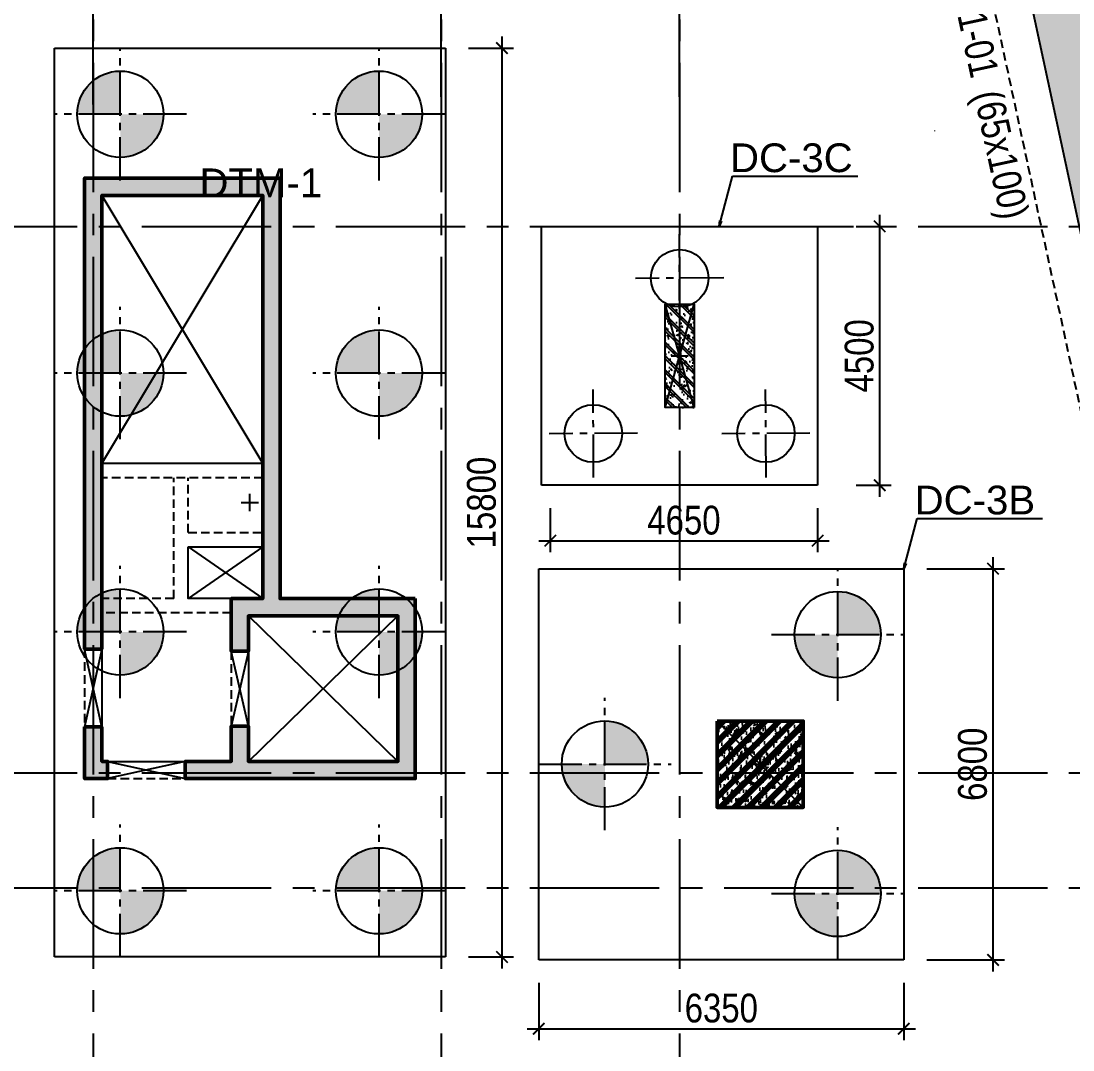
# Model space of a CAD drawing. Header units: millimetres. Extents: x -1534340 to 1713810, y -1348191 to 1114081.
# Drawn here: x 761926 to 780223, y -330143 to -312256 of the extents above; entities that cross this region are included whole.
import ezdxf
from ezdxf.enums import TextEntityAlignment as Align
from ezdxf.xclip import XClip

# ---------------------------------------------------------------- set-up
doc = ezdxf.new("R2010")
doc.units = ezdxf.units.MM
doc.header["$LTSCALE"] = 100
doc.header["$XCLIPFRAME"] = 0
doc.header["$PDMODE"] = 32
doc.header["$PDSIZE"] = 2.5
for name, pattern in [('CENTER2', [1.125, 0.75, -0.125, 0.125, -0.125]), ('DASHED', [4.5, 3, -1.5]), ('HIDDEN', [0.375, 0.25, -0.125])]:
    doc.linetypes.add(name, pattern=pattern)
for name, color, linetype in [('ccu11-Khuat', 9, 'DASHED'), ('ccu11-Manh', 8, 'Continuous'), ('ccu11-Thay', 7, 'Continuous'), ('ccu12-Hatch', 250, 'Continuous'), ('ccu12-Manh', 8, 'Continuous'), ('ccu12-Pile', 4, 'Continuous'), ('ccu12-Text', 31, 'Continuous'), ('ccu12-Truc', 13, 'CENTER2'), ('KC2-DIM', 251, 'Continuous'), ('KCS_BORDER', 255, 'Continuous'), ('KCS_CENTER_POINT', 7, 'Continuous'), ('KCS_PILE', 8, 'HIDDEN'), ('KT-Dim', 8, 'Continuous'), ('KT-Hatch', 251, 'Continuous'), ('Xref_ST_MBDV Cot vach 30.7.2022$0$Xref_ST_MBDV Cot vach 30.7.2022|Xref_ST_MBDV Cot vach 30.7.2022|Xref_ST_MBDV Cot vach 30.7.2022|Xref_ST_MBDV Cot vach 30.7.2022|A-CORE-OTLN', 2, 'Continuous'), ('Xref_ST_MBDV Cot vach 30.7.2022$0$Xref_ST_MBDV Cot vach 30.7.2022|Xref_ST_MBDV Cot vach 30.7.2022|Xref_ST_MBDV Cot vach 30.7.2022|Xref_ST_MBDV Cot vach 30.7.2022|A-WALL-PATT', 251, 'Continuous'), ('Xref_ST_MBDV Cot vach 30.7.2022|Xref_ST_MBDV Cot vach 30.7.2022|Xref_ST_MBDV Cot vach 30.7.2022|Xref_ST_MBDV Cot vach 30.7.2022|KC-Betong', 6, 'Continuous')]:
    doc.layers.add(name, color=color, linetype=linetype)
doc.layers.add('ccu12-Tencaukien', color=9, linetype='Continuous', lineweight=15)
doc.layers.add('KT-Net cot vach', color=6, linetype='Continuous', lineweight=50)
doc.styles.add('Arial', font='arial.ttf', dxfattribs={"width": 0.7})
doc.styles.add('Arial Narrow', font='ARIALN.TTF')
doc.dimstyles.new('ccu11-100x2', dxfattribs={"dimscale": 100, "dimtxt": 2.5, "dimasz": 1, "dimexe": 1, "dimexo": 2, "dimgap": 1, "dimtad": 1, "dimdec": 0, "dimlfac": 0.5, "dimrnd": 5, "dimdsep": 46, "dimtxsty": 'Arial', "dimblk": 'ARCHTICK', "dimcen": -1, "dimdle": 1, "dimclrd": 256, "dimclre": 256, "dimclrt": 31, "dimadec": 0, "dimazin": 2, "dimtfac": 0.1, "dimtdec": 0, "dimtmove": 0, "dimatfit": 1, "dimldrblk": 'ARCHTICK', "dimfxl": 1, "dimtvp": 0.8333333333333334, "dimtolj": 1, "dimtzin": 12, "dimarcsym": 0})
doc.dimstyles.new('ccu12-200', dxfattribs={"dimscale": 200, "dimtxt": 2.5, "dimasz": 1, "dimexe": 1, "dimexo": 2, "dimgap": 1, "dimtad": 1, "dimdec": 0, "dimrnd": 5, "dimdsep": 46, "dimtxsty": 'Arial Narrow', "dimblk": 'ARCHTICK', "dimcen": -1, "dimdle": 1, "dimclrd": 256, "dimclre": 256, "dimclrt": 3, "dimadec": 0, "dimazin": 2, "dimtfac": 0.1, "dimtdec": 0, "dimtmove": 0, "dimatfit": 1, "dimldrblk": 'ARCHTICK', "dimfxl": 1, "dimtvp": 0.8333333333333334, "dimtolj": 1, "dimtzin": 12, "dimarcsym": 0})
doc.dimstyles.new('CCU_1-300', dxfattribs={"dimscale": 200, "dimtxt": 2.5, "dimasz": 1, "dimexe": 1, "dimexo": 2, "dimgap": 0.5, "dimtad": 1, "dimdec": 0, "dimrnd": 5, "dimdsep": 46, "dimtxsty": 'Arial Narrow', "dimblk": 'ARCHTICK', "dimcen": -1, "dimdle": 1, "dimclrd": 256, "dimclre": 256, "dimclrt": 3, "dimadec": 0, "dimazin": 2, "dimtfac": 0.1, "dimtdec": 0, "dimtix": 1, "dimtmove": 2, "dimatfit": 1, "dimfxl": 1, "dimtvp": 0.8333333333333334, "dimtolj": 1, "dimtzin": 12, "dimarcsym": 0})

# ---------------------------------------------------------------- blocks, each defined once
blk = doc.blocks.new('Xref_ST_MBDV Cot vach 30.7.2022$0$Tuong Vay01-flat-1')
at = {"layer": 'Xref_ST_MBDV Cot vach 30.7.2022$0$Xref_ST_MBDV Cot vach 30.7.2022|Xref_ST_MBDV Cot vach 30.7.2022|Xref_ST_MBDV Cot vach 30.7.2022|Xref_ST_MBDV Cot vach 30.7.2022|A-WALL-PATT'}
h = blk.add_hatch(dxfattribs=at)
h.set_pattern_fill('ACET-2D-VATLIEU04', color=256, scale=50, pattern_type=2)
h.set_pattern_definition([(49.99999999999999, (-11139561.83942936, -1407213.44759845), (-225.902473859489, 189.5546824974008), [37.49999998626113, -412.4999998488724]), (355, (-11139561.83942936, -1407213.44759845), (32.12721218541265, 367.2157156157773), [29.99999999490911, -329.9999999440002]), (100.4514, (-11139531.95358936, -1407216.06226845), (-341.2315265778452, -62.9441868767608), [31.87009499667636, -350.57105596344]), (46.18420000000001, (-11139561.83942936, -1407113.44759845), (-319.1804974675179, 306.2520974436775), [56.24999996954708, -618.749999665018]), (96.6356, (-11139517.37105686, -1407120.34425195), (-516.9959221575409, -60.14402179722674), [47.80514400473094, -525.8565000520404]), (351.1842, (-11139561.83942936, -1407113.44759845), (84.74077420309186, 546.3954293043353), [45.00000000792112, -495.0000000871323]), (21, (-11139511.83942936, -1407138.44759845), (-105.6808218676597, 275.3079533968121), [37.49999999934682, -412.499999992815]), (326.0000000000001, (-11139511.83942936, -1407138.44759845), (206.1288045682013, 305.5985201385338), [30.00000001746614, -330.0000001921275]), (71.4514, (-11139486.96831286, -1407155.22340145), (-328.9637652803212, 110.3801005582791), [31.87009499870726, -350.5710559857798]), (37.50000000000001, (-11139561.83942936, -1407213.44759845), (-78.13452938385308, 101.8269011885859), [0, -325.9999998517854, 0, -334.9999998476936, 0, -331.2499998493985]), (7.499999999999999, (-11139561.83942936, -1407213.44759845), (-23.27934638224542, 176.8241910238285), [0, -191.0000000278261, 0, -318.5000000464012, 0, -126.2500000183929]), (327.5, (-11139673.33942936, -1407213.44759845), (71.94441751949489, 112.9301145330537), [0, -125.0000000614986, 0, -390.0000001918756, 0, -517.5000002546042]), (317.5, (-11139723.33942936, -1407213.44759845), (158.0205495897681, 172.4491691102739), [0, -162.4999999478019, 0, -258.9999999168043, 0, -367.4999998819521]), (45, (-11139561.83942936, -1407213.44759845), (-150.2601910028607, 150.2601910026278), []), (45, (-11139561.83942936, -1407152.19759845), (-150.2601910028607, 150.2601910026278), [])])
h.paths.add_polyline_path([(-82665.42454257607, -118500.0088302612), (-81837.41861176863, -121132.0343658989), (-80902.71611081436, -123728.0834242017), (-79862.87874617614, -126283.8385967175), (-78719.63840653747, -128795.0430432414), (-77474.89874527603, -131257.5152608277), (-76130.7324262727, -133667.1548922951), (-74689.37767251953, -136019.9495540815), (-73153.2345392555, -138311.981517314), (-71524.86091735773, -140539.4342316107), (-69806.96827445179, -142698.5986796832), (-68002.4171395041, -144785.8795539467), (-66114.21234000102, -146797.8012427511), (-64145.497998368, -148731.0136179249), (-62099.55229647644, -150582.2976132843), (-59979.78201714717, -152348.5705846979), (-57789.71687134914, -154026.8914431464), (-55533.00362077914, -155614.4655520306), (-53213.40000534989, -157108.6493807235), (-50834.76848621853, -158506.954906286), (-48401.06981415115, -159807.0537564463), (-45916.35643433966, -161006.7810866404), (-43384.76573854871, -162104.1391847725), (-40810.51317570359, -163097.3007977149), (-38197.88523275405, -163984.6121738681), (-35551.23229684308, -164764.5958169776), (-32874.96141154505, -165435.9529462866), (-30173.5289383363, -165997.5656592443), (-27451.44813587703, -166448.4963081502), (-24701.85157574899, -166789.3238736566), (-4396.734290909022, -168938.2567786218), (36420.01678077132, -167648.2249503911), (41836.4863632936, -160718.6374020646), (12445.38596707024, -24367.66042796941), (8472.910947457654, -9248.974452903174), (-4718.707271176856, -5521.400683149928), (-10557.45827306993, -9946.818014640827), (-34021.18647153303, -27848.24941525888), (-39776.65152562223, -32008.57135346811), (-41248.85870469548, -35293.77142358455), (-45787.31564925052, -38574.38242801698), (-49368.4870454669, -38942.00303377653), (-57644.18705056235, -44924.06981060421), (-59844.65461433306, -46601.45355761005), (-61968.93197572604, -48362.30333496258), (-64019.60134904832, -50208.3517090485), (-65993.2459566202, -52136.53199238679), (-67886.59205765836, -54143.61763671576), (-69696.47008413821, -56226.27801198442), (-71419.8706161473, -58381.05012253253), (-73053.93764149398, -60604.33085121214), (-74595.93274202198, -62892.42844269238), (-76043.29574720934, -65241.53179885377), (-77393.615911806, -67647.72832025355), (-78644.64476583898, -70107.01135663176), (-79794.29917307012, -72615.28586126259), (-80840.66479975358, -75168.37520986283), (-81781.99930225872, -77762.02815519366), (-82616.73522835784, -80391.9259061541), (-83343.48262714595, -83053.68931881292), (-83961.03136360087, -85742.88618860021), (-84468.3531336058, -88455.03863057657), (-84864.60300002433, -91185.62932156771), (-85149.1148865223, -93930.11565387133), (-85321.41487544402, -96683.60341540864), (-85381.30445068702, -99529.50948559865), (-85328.50406530127, -102200.8374458619), (-85163.21024433896, -104955.3926120612), (-84885.69993967563, -107700.5945179402), (-84496.42936686985, -110432.1923394061), (-83996.04728951491, -113145.6335586284), (-83385.3738030456, -115836.3975027683)], flags=16)
h.paths.add_polyline_path([(-83625.45879450254, -118780.6341908188), (-82785.20518665202, -121451.592054751), (-81836.67593448795, -124086.0436255364), (-80781.45706173405, -126679.6041032514), (-79621.30565389246, -129227.9548506811), (-78358.15352366865, -131726.8525110248), (-76994.10399421491, -134172.1360737709), (-75531.42839684151, -136559.7338032422), (-73972.56228888594, -138885.6700187323), (-72320.10139823705, -141146.0717144171), (-70576.79730102606, -143337.1750085717), (-68745.55283991061, -145455.3314108832), (-66829.41729043424, -147497.0138977058), (-64831.58128353581, -149458.8227850739), (-62755.37149274349, -151337.4913895966), (-60604.24509477988, -153129.8914679771), (-58381.7840128839, -154833.0384259534), (-56091.68895242736, -156444.0962880657), (-53737.77323871478, -157960.3824199464), (-51323.95646727085, -159379.3719952791), (-48854.25797718205, -160698.7021999834), (-46332.79015832208, -161916.1761666269), (-43763.75160367042, -163029.7666325136), (-41151.42011806555, -164037.6193153583), (-38500.14559506811, -164938.0560009221), (-35814.34277378954, -165729.5773374715), (-33098.48388773762, -166410.8653324069), (-30357.09121792205, -166980.7855469028), (-27594.72956264392, -167438.3889849058), (-24815.98988816142, -167782.8289991841), (-4433.735052675009, -169939.9255319908), (36919.56229590811, -168632.9359166666), (42912.68845487945, -160965.5998827359), (13418.22973546013, -24135.12373521132), (9294.838300889242, -8442.070929647249), (-4925.935208282433, -4423.687328800617), (-11162.76267831214, -9150.82235655561), (-34617.47974592447, -27045.37879939191), (-40579.63196872547, -31355.10398377781), (-42051.83914779872, -34640.30405389448), (-46155.98199344426, -37606.97231750819), (-49737.15338966064, -37974.59292326774), (-58240.31235744618, -44121.0777798905), (-60467.11885703541, -45818.53930653841), (-62622.81900685839, -47605.43596977205), (-64703.8232677374, -49478.79233927629), (-66706.66158131324, -51435.49383058609), (-68628.013630962, -53472.26783320424), (-70464.66541309468, -55585.73726807744), (-72213.55809716694, -57772.38228180911), (-73871.79587351345, -60028.54927773564), (-75436.60120790266, -62350.49395546387), (-76905.37393212318, -64734.34577669739), (-78275.66833624989, -67176.13529814105), (-79545.20269040763, -69671.7966022063), (-80711.86304414831, -72217.17406733404), (-81773.70674647763, -74808.02928769216), (-82728.96568063274, -77440.04813065287), (-83576.04920824617, -80108.84792049509), (-84313.5468179807, -82809.98473610263), (-84940.23047422245, -85538.9608107484), (-85455.05666192248, -88291.23202148662), (-85857.16812421381, -91062.21545574092), (-86145.88844638877, -93847.29761108034), (-86320.75738810934, -96641.83923533), (-86381.51240370423, -99528.87035845965), (-86327.91179009154, -102240.684236032), (-86160.19218073785, -105035.6641918905), (-85878.57688103244, -107821.473743778), (-85483.548480995, -110593.4755141111), (-84975.76463904232, -113347.0545681345), (-84356.0573821161, -116077.6233250971)])
at = {"layer": 'Xref_ST_MBDV Cot vach 30.7.2022$0$Xref_ST_MBDV Cot vach 30.7.2022|Xref_ST_MBDV Cot vach 30.7.2022|Xref_ST_MBDV Cot vach 30.7.2022|Xref_ST_MBDV Cot vach 30.7.2022|A-CORE-OTLN', "color": 6}
blk.add_lwpolyline([(-27451.44813587703, -166448.4963081502), (-24701.85157574899, -166789.3238736566), (-4396.734290909022, -168938.2567786218), (36420.01678077132, -167648.2249503911), (41836.4863632936, -160718.6374020646), (12445.38596707024, -24367.66042796941)], dxfattribs=at)
blk = doc.blocks.new('_ARCHTICK')
at = {"color": 0, "linetype": 'ByBlock', "const_width": 0.15}
blk.add_lwpolyline([(-0.5, -0.5), (0.5, 0.5)], dxfattribs=at)
blk = doc.blocks.new('*D1127')
at = {"layer": 'Defpoints', "color": 0, "transparency": 16777216}
for p in [(398999.3874795341, -68274.78057617624), (398999.3874795341, -70975.64417300106, -7.594823728268585e-05), (390299.3874795341, -71117.965626513, -7.594823728268585e-05)]:
    blk.add_point(p, dxfattribs=at)
at = {"layer": 'KT-Dim', "lineweight": -2, "transparency": 16777216}
for p, q in [((390299.3874795341, -70717.965626513), (390299.3874795341, -68074.78057617624)), ((398999.3874795341, -70575.64417300106), (398999.3874795341, -68074.78057617624)), ((390099.3874795341, -68274.78057617624), (399199.3874795341, -68274.78057617624))]:
    blk.add_line(p, q, dxfattribs=at)
at = {"layer": 'KT-Dim', "lineweight": -2, "transparency": 16777216, "xscale": 200, "yscale": 200, "zscale": 200, "rotation": 180}
blk.add_blockref('_ARCHTICK', (390299.3874795341, -68274.78057617624), dxfattribs=at)
at = {"layer": 'KT-Dim', "lineweight": -2, "transparency": 16777216, "xscale": 200, "yscale": 200, "zscale": 200}
blk.add_blockref('_ARCHTICK', (398999.3874795341, -68274.78057617624), dxfattribs=at)
at = {"layer": 'KT-Dim', "color": 3, "transparency": 16777216, "insert": (394649.3874795341, -67819.4940823154), "char_height": 500, "attachment_point": 5, "style": 'Arial Narrow'}
blk.add_mtext('\\A1;8700', dxfattribs=at)
blk = doc.blocks.new('*D1128')
at = {"layer": 'Defpoints', "color": 0, "transparency": 16777216}
for p in [(405049.3874795341, -68274.78057617624), (398999.3874795341, -70975.64417300106), (405049.3874795341, -70845.41449127195, -7.59482372827136e-05)]:
    blk.add_point(p, dxfattribs=at)
at = {"layer": 'KT-Dim', "lineweight": -2, "transparency": 16777216}
for p, q in [((398999.3874795341, -70575.64417300106), (398999.3874795341, -68074.78057617624)), ((405049.3874795341, -70445.41449127195), (405049.3874795341, -68074.78057617624)), ((398799.3874795341, -68274.78057617624), (405249.3874795341, -68274.78057617624))]:
    blk.add_line(p, q, dxfattribs=at)
at = {"layer": 'KT-Dim', "lineweight": -2, "transparency": 16777216, "xscale": 200, "yscale": 200, "zscale": 200, "rotation": 180}
blk.add_blockref('_ARCHTICK', (398999.3874795341, -68274.78057617624), dxfattribs=at)
at = {"layer": 'KT-Dim', "lineweight": -2, "transparency": 16777216, "xscale": 200, "yscale": 200, "zscale": 200}
blk.add_blockref('_ARCHTICK', (405049.3874795341, -68274.78057617624), dxfattribs=at)
at = {"layer": 'KT-Dim', "color": 3, "transparency": 16777216, "insert": (402024.3874795341, -67819.4940823154), "char_height": 500, "attachment_point": 5, "style": 'Arial Narrow'}
blk.add_mtext('\\A1;6050', dxfattribs=at)
blk = doc.blocks.new('*D1129')
at = {"layer": 'Defpoints', "color": 0, "transparency": 16777216}
for p in [(409199.3874795341, -68274.78057617624), (409199.3874795341, -70726.58228353027), (405049.3874795341, -70845.41449127195, -7.59482372827136e-05)]:
    blk.add_point(p, dxfattribs=at)
at = {"layer": 'KT-Dim', "lineweight": -2, "transparency": 16777216}
for p, q in [((405049.3874795341, -70445.41449127195), (405049.3874795341, -68074.78057617624)), ((409199.3874795341, -70326.58228353027), (409199.3874795341, -68074.78057617624)), ((404849.3874795341, -68274.78057617624), (409399.3874795341, -68274.78057617624))]:
    blk.add_line(p, q, dxfattribs=at)
at = {"layer": 'KT-Dim', "lineweight": -2, "transparency": 16777216, "xscale": 200, "yscale": 200, "zscale": 200, "rotation": 180}
blk.add_blockref('_ARCHTICK', (405049.3874795341, -68274.78057617624), dxfattribs=at)
at = {"layer": 'KT-Dim', "lineweight": -2, "transparency": 16777216, "xscale": 200, "yscale": 200, "zscale": 200}
blk.add_blockref('_ARCHTICK', (409199.3874795341, -68274.78057617624), dxfattribs=at)
at = {"layer": 'KT-Dim', "color": 3, "transparency": 16777216, "insert": (407124.3874795341, -67819.4940823154), "char_height": 500, "attachment_point": 5, "style": 'Arial Narrow'}
blk.add_mtext('\\A1;4150', dxfattribs=at)
blk = doc.blocks.new('*D1130')
at = {"layer": 'Defpoints', "color": 0, "transparency": 16777216}
for p in [(409199.3874795341, -66674.78057617624), (381599.3874795341, -70845.41449127195), (409199.3874795341, -70845.41449127195)]:
    blk.add_point(p, dxfattribs=at)
at = {"layer": 'KT-Dim', "lineweight": -2, "transparency": 16777216}
for p, q in [((381599.3874795341, -70445.41449127195), (381599.3874795341, -66474.78057617624)), ((409199.3874795341, -70445.41449127195), (409199.3874795341, -66474.78057617624)), ((381399.3874795341, -66674.78057617624), (409399.3874795341, -66674.78057617624))]:
    blk.add_line(p, q, dxfattribs=at)
at = {"layer": 'KT-Dim', "lineweight": -2, "transparency": 16777216, "xscale": 200, "yscale": 200, "zscale": 200, "rotation": 180}
blk.add_blockref('_ARCHTICK', (381599.3874795341, -66674.78057617624), dxfattribs=at)
at = {"layer": 'KT-Dim', "lineweight": -2, "transparency": 16777216, "xscale": 200, "yscale": 200, "zscale": 200}
blk.add_blockref('_ARCHTICK', (409199.3874795341, -66674.78057617624), dxfattribs=at)
at = {"layer": 'KT-Dim', "color": 3, "transparency": 16777216, "insert": (395399.3874795341, -66219.4940823154), "char_height": 500, "attachment_point": 5, "style": 'Arial Narrow'}
blk.add_mtext('\\A1;27600', dxfattribs=at)
blk = doc.blocks.new('LOI-B2-T1-PN')
at = {"layer": 'KT-Hatch'}
h = blk.add_hatch(dxfattribs=at)
h.set_pattern_fill('BTCT', color=256, scale=40)
h.set_pattern_definition([(49.99999999999999, (106559.8543703831, -42147.03074568097), (286.9040730403014, -25.10085399303804), [30, -330]), (355, (106559.8543703831, -42147.03074568097), (-55.50053344520001, 300.8768534800047), [24, -264]), (100.4514, (106583.7630423834, -42149.12248168094), (231.4037526856086, 275.7758168243814), [25.496076, -280.4568448]), (46.18420000000001, (106559.8543703831, -42067.03074568097), (426.8964194502578, -66.20760573160723), [45, -495]), (96.6356, (106595.4290683833, -42072.54806848097), (373.8650822194813, 389.6471483601767), [38.2441152, -420.6852]), (351.1842, (106559.8543703831, -42067.03074568097), (373.8647780534509, 389.6474403701299), [36, -396]), (21, (106599.8543703831, -42087.03074568097), (238.7628208473847, -161.0475562661355), [30, -330]), (326.0000000000001, (106599.8543703831, -42087.03074568097), (97.32613276863269, 290.0600180187412), [24, -264]), (71.4514, (106619.7512635831, -42100.45138808095), (336.089051432596, 129.012198683981), [25.496076, -280.4568448]), (37.50000000000001, (106559.8543703831, -42147.03074568097), (4.863942126916267, 133.1575415325246), [0, -260.8, 0, -268, 0, -265]), (7.499999999999999, (106559.8543703831, -42147.03074568097), (105.2278149768594, 157.7646847529441), [0, -152.8, 0, -254.8, 0, -101]), (327.5, (106470.6543703834, -42147.03074568097), (213.5289744689636, -9.021948693751902), [0, -100, 0, -312, 0, -414]), (317.5, (106430.6543703834, -42147.03074568097), (233.2744677369545, 40.04199293292709), [0, -130, 0, -207.2, 0, -294]), (45, (106559.8543703831, -42147.03074568097), (-106.0660171779821, 106.0660171779821), []), (45, (106630.5650483831, -42147.03074568097), (-106.0660171779821, 106.0660171779821), [])])
h.paths.add_polyline_path([(89886.80448012566, -22426.61616878753), (90186.80448012613, -22426.61616878753), (90186.80448012613, -14536.62490315287), (92986.80448012613, -14536.62490315293), (92986.80448012566, -21546.61616641021), (92436.80448012566, -21546.61616641015), (92436.80448012566, -22461.61616641015), (92736.80448012566, -22461.61616641021), (92736.80448012566, -21846.61616641021), (95336.80448012566, -21846.61616641027), (95336.80448012566, -24376.61616641027), (92736.80448012566, -24376.61616641021), (92736.80448012566, -23761.61616641021), (92436.80448012566, -23761.61616641015), (92436.80448012566, -24376.61616641015), (91636.80448012566, -24376.61616641015), (91636.80448012566, -24676.61616641015), (95636.80448012566, -24676.61616641027), (95636.80448012566, -21546.61616641027), (93286.80448012566, -21546.61616641021), (93286.79678538674, -14236.62396789709), (89886.79678538674, -14236.62396789697)])
h.paths.add_polyline_path([(90186.80448012613, -23776.61616878753), (89886.80448012566, -23776.61616878753), (89886.80448012566, -24676.61616641015), (90286.80448012566, -24676.61616641015), (90286.80448012566, -24376.61616641015), (90186.80448012613, -24376.61616641015)], flags=17)
at = {"ltscale": 0.5}
blk.add_lwpolyline([(92986.80448006513, -19196.61616878817), (90186.80448012613, -19196.61726697005)], dxfattribs=at)
blk.add_lwpolyline([(91686.80448009097, -20646.61616878747), (92986.80447665695, -20646.61616878747), (92986.80447665695, -21546.61616641015), (91686.80448009097, -21546.61616641015)], close=True, dxfattribs=at)
at = {"layer": 'ccu11-Khuat', "ltscale": 0.5}
for points in [[(92986.8045781171, -19446.61616878817), (90186.8045781781, -19446.61726696999)], [(91436.80448009097, -21546.61626683944), (91436.80365645466, -19446.61677671061)], [(91686.80402905215, -20396.61616878747), (91686.80365645466, -19446.61667865864)], [(91686.80448009097, -20396.61616878747), (92986.80448009097, -20396.61616878747)], [(91436.80448009097, -21546.61616878747), (90186.80448009074, -21546.61616878747)], [(92436.80448009097, -21796.61616878747), (90186.80448009074, -21796.61616878747)]]:
    blk.add_lwpolyline(points, dxfattribs=at)
at = {"layer": 'ccu11-Khuat', "color": 6, "ltscale": 0.5}
for points in [[(89886.8044801266, -22426.61616878741), (89886.8044801266, -23776.6161687873)], [(92436.80448012613, -22461.61616641015), (92436.80448012613, -23761.61616641231)], [(90286.80448012613, -24676.61616641015), (91636.80448012566, -24676.61616641015)]]:
    blk.add_lwpolyline(points, dxfattribs=at)
at = {"layer": 'ccu11-Thay', "color": 6, "ltscale": 0.5}
for points in [[(90186.8044801266, -22426.61616878753), (90186.8044801266, -23776.6161687873)], [(92736.80448012613, -22461.61616641021), (92736.80448012613, -23761.61616641231)], [(90286.80448012613, -24376.61616641015), (91636.80448012566, -24376.61616641015)]]:
    blk.add_lwpolyline(points, dxfattribs=at)
at = {"layer": 'ccu12-Manh', "ltscale": 0.5}
for p, q in [((91686.80412710411, -20646.61616878747), (92986.80447665695, -21546.61616641021)), ((92986.80447665695, -20646.61616878747), (91686.80448009097, -21546.61616878747))]:
    blk.add_line(p, q, dxfattribs=at)
for points in [[(90186.80448012613, -19196.61616878817), (92986.80809450103, -14536.62490315293)], [(90186.80809450103, -14536.62490315287), (92986.80448012613, -19196.61616878817)], [(92736.80448012566, -21846.61616641021), (95336.80448012566, -24376.61616641027)], [(92736.80448012566, -24376.61616641021), (95336.80448012566, -21846.61616641027)]]:
    blk.add_lwpolyline(points, dxfattribs=at)
at = {"layer": 'KC2-DIM', "ltscale": 0.5}
for points in [[(91686.80448009097, -21546.61616878747), (91686.80412710411, -20646.61616878747)], [(91686.80448009097, -20646.61616878747), (92986.80448009097, -20646.61616878747)], [(90186.8044801266, -22426.61616878753), (89886.8044801266, -23776.6161687873)], [(90186.8044801266, -23776.6161687873), (89886.8044801266, -22426.61616878741)], [(92736.80448012613, -22461.61616641021), (92436.80448012613, -23761.61616641231)], [(92736.80448012613, -23761.61616641231), (92436.80448012613, -22461.61616641015)], [(90286.80448012613, -24376.61616641015), (91636.80448012566, -24676.61616641015)], [(91636.80448012566, -24376.61616641015), (90286.80448012613, -24676.61616641015)]]:
    blk.add_lwpolyline(points, dxfattribs=at)
at = {"layer": 'KT-Net cot vach'}
for p, q in [((90186.80448012613, -22426.61616878753), (89886.80448012566, -22426.61616878753)), ((90186.80448012613, -23776.61616878753), (89886.80448012566, -23776.61616878753)), ((92436.80448012566, -23761.61616641015), (92436.80448012566, -24376.61616641015)), ((92736.80448012566, -23761.61616641254), (92436.8044801252, -23761.61616641254)), ((92736.80448012566, -23761.61616641021), (92736.80448012566, -24376.61616641021)), ((91636.80448012566, -24376.61616641015), (92436.80448012566, -24376.61616641015)), ((91636.80448012566, -24676.61616641015), (95636.80448012566, -24676.61616641027))]:
    blk.add_line(p, q, dxfattribs=at)
for points in [[(89886.80448012566, -22426.61616878753), (89886.80809450126, -14236.62490315281), (93286.80809450126, -14236.62490315293), (93286.80448012566, -21546.61616641021), (95636.80448012566, -21546.61616641027)], [(95636.80448012566, -21546.61616641027), (95636.80448012566, -24676.61616641027), (91636.80448012566, -24676.61616641015), (91636.80448012566, -24376.61616641015), (92436.80448012566, -24376.61616641015), (92436.80448012566, -23761.61616641015), (92736.80448012566, -23761.61616641021), (92736.80448012566, -24376.61616641021), (95336.80448012566, -24376.61616641027), (95336.80448012566, -21846.61616641027), (92736.80448012566, -21846.61616641021), (92736.80448012566, -22461.61616641021), (92436.80448012566, -22461.61616641015), (92436.80448012566, -21546.61616641015), (92986.80448012566, -21546.61616641021), (92986.80809450126, -14536.62490315293), (90186.80809450126, -14536.62490315287), (90186.80448012613, -22426.61616878753)], [(90186.80448012613, -23776.61616878753), (90186.80448012613, -24376.61616641015), (90286.80448012566, -24376.61616641015), (90286.80448012566, -24676.61616641015), (89886.80448012566, -24676.61616641015), (89886.80448012566, -23776.61616878753)]]:
    blk.add_lwpolyline(points, dxfattribs=at)
blk = doc.blocks.new('D1500.')
at = {"layer": 'ccu12-Hatch', "ltscale": 0.5}
h = blk.add_hatch(color=256, dxfattribs=at)
h.dxf.hatch_style = 1
h.paths.add_polyline_path([(750, 0, 0.414213562373095), (0, 750), (0, 0)])
h.paths.add_polyline_path([(0, 0), (-750, 0, 0.414213562373095), (0, -750)])
at = {"layer": 'ccu12-Pile', "color": 13, "linetype": 'CENTER2', "ltscale": 10}
for p, q in [((0, 1150), (0, -1150)), ((1150, 0), (-1150, 0))]:
    blk.add_line(p, q, dxfattribs=at)
at = {"layer": 'ccu12-Pile', "ltscale": 0.5}
blk.add_circle((0, 0), 750, dxfattribs=at)
blk = doc.blocks.new('D1500')
at = {"layer": 'ccu12-Pile', "rotation": 270}
blk.add_blockref('D1500.', (-4.256744291633368, 0.01587060443125665), dxfattribs=at)
blk = doc.blocks.new('DC-3-1500')
for p, q in [((-3400, -3850), (-3400, 2500)), ((-3400, 2500), (3400, 2500)), ((3400, 2500), (3400, -3850)), ((3400, -3850), (-3400, -3850))]:
    blk.add_line(p, q)
at = {"layer": 'KCS_CENTER_POINT'}
for p, q in [((-150, 0), (150, 0)), ((0, -150), (0, 150))]:
    blk.add_line(p, q, dxfattribs=at)
at = {"layer": 'KCS_PILE'}
for p in [(-2250, 1350), (2250, 1350), (0, -2700)]:
    blk.add_blockref('D1500', p, dxfattribs=at)
blk = doc.blocks.new('*U149')
h = blk.add_hatch()
h.set_pattern_fill('VATLIEU04', color=250, scale=40, style=0, pattern_type=2)
h.set_pattern_definition([(49.99999999999999, (-449.9999999999825, 1849.999999999997), (286.9040730403014, -25.10085399303804), [30, -330]), (355, (-449.9999999999825, 1849.999999999997), (-55.50053344520001, 300.8768534800047), [24, -264]), (100.4514, (-426.0913279999825, 1847.908263999997), (231.4037526856086, 275.7758168243814), [25.496076, -280.4568448]), (46.18420000000001, (-449.9999999999825, 1929.999999999997), (426.8964194502578, -66.20760573160723), [45, -495]), (96.6356, (-414.4253019999824, 1924.482677199996), (373.8650822194813, 389.6471483601767), [38.2441152, -420.6852]), (351.1842, (-449.9999999999825, 1929.999999999997), (373.8647780534509, 389.6474403701299), [36, -396]), (21, (-409.9999999999825, 1909.999999999997), (238.7628208473847, -161.0475562661355), [30, -330]), (326.0000000000001, (-409.9999999999825, 1909.999999999997), (97.32613276863269, 290.0600180187412), [24, -264]), (71.4514, (-390.1031067999825, 1896.579357599996), (336.089051432596, 129.012198683981), [25.496076, -280.4568448]), (37.50000000000001, (-449.9999999999825, 1849.999999999997), (4.863942126916267, 133.1575415325246), [0, -260.8, 0, -268, 0, -265]), (7.499999999999999, (-449.9999999999825, 1849.999999999997), (105.2278149768594, 157.7646847529441), [0, -152.8, 0, -254.8, 0, -101]), (327.5, (-539.1999999999825, 1849.999999999997), (213.5289744689636, -9.021948693751902), [0, -100, 0, -312, 0, -414]), (317.5, (-579.1999999999825, 1849.999999999997), (233.2744677369545, 40.04199293292709), [0, -130, 0, -207.2, 0, -294]), (45, (-449.9999999999825, 1849.999999999997), (-120.2081528017131, 120.2081528017131), []), (45, (-449.9999999999825, 1898.999999999997), (-120.2081528017131, 120.2081528017131), [])])
h.paths.add_polyline_path([(-475, -474.9999999999998), (25, -475.0000000000047), (25.00000000001745, 1324.999999999997), (-474.9999999999825, 1325.000000000002)])
at = {"color": 6, "ltscale": 0.25}
blk.add_lwpolyline([(-475, -474.9999999999998), (25, -475.0000000000047), (25.00000000001745, 1324.999999999997), (-474.9999999999825, 1325.000000000002)], close=True, dxfattribs=at)
at = {"layer": 'Defpoints', "linetype": 'ByBlock', "ltscale": 30}
for p, q in [((25, -475.0000000000047), (-474.9999999999825, 1325.000000000002)), ((-475, -474.9999999999998), (25.00000000001745, 1324.999999999997))]:
    blk.add_line(p, q, dxfattribs=at)
blk = doc.blocks.new('*U151')
h = blk.add_hatch()
h.set_pattern_fill('VATLIEU04', color=250, scale=40, style=0, pattern_type=2)
h.set_pattern_definition([(49.99999999999999, (550, -550), (286.9040730403014, -25.10085399303804), [30, -330]), (355, (550, -550), (-55.50053344520001, 300.8768534800047), [24, -264]), (100.4514, (573.908672, -552.091736), (231.4037526856086, 275.7758168243814), [25.496076, -280.4568448]), (46.18420000000001, (550, -470), (426.8964194502578, -66.20760573160723), [45, -495]), (96.6356, (585.574698, -475.5173228), (373.8650822194813, 389.6471483601767), [38.2441152, -420.6852]), (351.1842, (550, -470), (373.8647780534509, 389.6474403701299), [36, -396]), (21, (590, -490), (238.7628208473847, -161.0475562661355), [30, -330]), (326.0000000000001, (590, -490), (97.32613276863269, 290.0600180187412), [24, -264]), (71.4514, (609.8968932, -503.4206424), (336.089051432596, 129.012198683981), [25.496076, -280.4568448]), (37.50000000000001, (550, -550), (4.863942126916267, 133.1575415325246), [0, -260.8, 0, -268, 0, -265]), (7.499999999999999, (550, -550), (105.2278149768594, 157.7646847529441), [0, -152.8, 0, -254.8, 0, -101]), (327.5, (460.8, -550), (213.5289744689636, -9.021948693751902), [0, -100, 0, -312, 0, -414]), (317.5, (420.8, -550), (233.2744677369545, 40.04199293292709), [0, -130, 0, -207.2, 0, -294]), (45, (550, -550), (-120.2081528017131, 120.2081528017131), []), (45, (550, -501), (-120.2081528017131, 120.2081528017131), [])])
h.paths.add_polyline_path([(-475, 475), (1025, 475), (1025, -1025), (-475, -1025)])
at = {"color": 6, "ltscale": 0.25}
blk.add_lwpolyline([(-475, 475), (1025, 475), (1025, -1025), (-475, -1025)], close=True, dxfattribs=at)
at = {"layer": 'Defpoints', "linetype": 'ByBlock', "ltscale": 30}
for p, q in [((1025, 475), (-475, -1025)), ((-475, 475), (1025, -1025))]:
    blk.add_line(p, q, dxfattribs=at)
blk = doc.blocks.new('MBDV-B1-T1-PN')
at = {"layer": 'KT-Net cot vach'}
blk.add_blockref('*U151', (101361.8044801299, -24151.61616647651), dxfattribs=at)
at = {"layer": 'Xref_ST_MBDV Cot vach 30.7.2022|Xref_ST_MBDV Cot vach 30.7.2022|Xref_ST_MBDV Cot vach 30.7.2022|Xref_ST_MBDV Cot vach 30.7.2022|KC-Betong', "linetype": 'ByBlock', "xscale": -1}
blk.add_blockref('*U149', (100011.8044801299, -17751.61616640782, -7.594824095580321e-05), dxfattribs=at)
blk = doc.blocks.new('*D817')
at = {"layer": 'Defpoints', "color": 0, "transparency": 16777216}
for p in [(769306.4106176777, -312727.1419117422), (769306.4106176777, -328526.0703772294), (770290.9959600309, -328526.0703772294)]:
    blk.add_point(p, dxfattribs=at)
at = {"layer": 'KC2-DIM', "lineweight": -2, "transparency": 16777216}
for p, q in [((770290.9959600309, -312527.1419117422), (770290.9959600309, -328726.0703772294)), ((769706.4106176777, -312727.1419117422), (770490.9959600309, -312727.1419117422)), ((769706.4106176777, -328526.0703772294), (770490.9959600309, -328526.0703772294))]:
    blk.add_line(p, q, dxfattribs=at)
at = {"layer": 'KC2-DIM', "lineweight": -2, "transparency": 16777216, "xscale": 200, "yscale": 200, "zscale": 200}
for p, rotation in [((770290.9959600309, -312727.1419117422), 90), ((770290.9959600309, -328526.0703772294), 270)]:
    blk.add_blockref('_ARCHTICK', p, dxfattribs=dict(at, rotation=rotation))
at = {"layer": 'KC2-DIM', "color": 3, "transparency": 16777216, "insert": (769935.7094661698, -320626.606144486), "char_height": 500, "attachment_point": 5, "rotation": 90, "style": 'Arial Narrow'}
blk.add_mtext('\\A1;15800', dxfattribs=at)
blk = doc.blocks.new('*D818')
at = {"layer": 'Defpoints', "color": 0, "transparency": 16777216}
for p in [(777281.4106176817, -321776.0703772957), (778833.1576450209, -321776.0703772957), (777281.4106176817, -328576.0703772957)]:
    blk.add_point(p, dxfattribs=at)
at = {"layer": 'KC2-DIM', "lineweight": -2, "transparency": 16777216}
for p, q in [((778833.1576450209, -328776.0703772957), (778833.1576450209, -321576.0703772957)), ((777681.4106176817, -321776.0703772957), (779033.1576450209, -321776.0703772957)), ((777681.4106176817, -328576.0703772957), (779033.1576450209, -328576.0703772957))]:
    blk.add_line(p, q, dxfattribs=at)
at = {"layer": 'KC2-DIM', "lineweight": -2, "transparency": 16777216, "xscale": 200, "yscale": 200, "zscale": 200}
for p, rotation in [((778833.1576450209, -321776.0703772957), 90), ((778833.1576450209, -328576.0703772957), 270)]:
    blk.add_blockref('_ARCHTICK', p, dxfattribs=dict(at, rotation=rotation))
at = {"layer": 'KC2-DIM', "color": 3, "transparency": 16777216, "insert": (778477.8711511598, -325176.0703772959), "char_height": 500, "attachment_point": 5, "rotation": 90, "style": 'Arial Narrow'}
blk.add_mtext('\\A1;6800', dxfattribs=at)
blk = doc.blocks.new('*D819')
at = {"layer": 'Defpoints', "color": 0, "transparency": 16777216}
for p in [(770931.4106176815, -328576.0703772956), (777281.4106176815, -328576.0703772956), (777281.4106176815, -329772.907407984)]:
    blk.add_point(p, dxfattribs=at)
at = {"layer": 'KC2-DIM', "lineweight": -2, "transparency": 16777216}
for p, q in [((770931.4106176815, -328976.0703772956), (770931.4106176815, -329972.907407984)), ((777281.4106176815, -328976.0703772956), (777281.4106176815, -329972.907407984)), ((770731.4106176815, -329772.907407984), (777481.4106176815, -329772.907407984))]:
    blk.add_line(p, q, dxfattribs=at)
at = {"layer": 'KC2-DIM', "lineweight": -2, "transparency": 16777216, "xscale": 200, "yscale": 200, "zscale": 200, "rotation": 180}
blk.add_blockref('_ARCHTICK', (770931.4106176815, -329772.907407984), dxfattribs=at)
at = {"layer": 'KC2-DIM', "lineweight": -2, "transparency": 16777216, "xscale": 200, "yscale": 200, "zscale": 200}
blk.add_blockref('_ARCHTICK', (777281.4106176815, -329772.907407984), dxfattribs=at)
at = {"layer": 'KC2-DIM', "color": 3, "transparency": 16777216, "insert": (774106.4106176815, -329417.6209141232), "char_height": 500, "attachment_point": 5, "style": 'Arial Narrow'}
blk.add_mtext('\\A1;6350', dxfattribs=at)
blk = doc.blocks.new('D1000.')
at = {"layer": 'ccu12-Pile', "color": 13, "linetype": 'CENTER2', "ltscale": 10}
for p, q in [((0, 766.6666666666715), (0, -766.6666666666715)), ((766.6666666666861, 0), (-766.666666666657, 0))]:
    blk.add_line(p, q, dxfattribs=at)
at = {"layer": 'ccu12-Pile', "ltscale": 0.5}
blk.add_circle((0, 0), 500.0000000000005, dxfattribs=at)
blk = doc.blocks.new('D1000')
at = {"layer": 'ccu12-Pile', "extrusion": (1.656596232263256e-08, 2.337954153866163e-08, 0.9999999999999996), "rotation": 270.3251979946007}
blk.add_blockref('D1000.', (-2.91038304567337e-11, 1.127204753720119e-26), dxfattribs=at)
blk = doc.blocks.new('DC-3-D1000')
at = {"layer": 'KCS_BORDER'}
for p, q in [((-2400, -2250), (-2400, 2250)), ((-2400, 2250), (2400, 2250)), ((2400, 2250), (2400, -2250)), ((2400, -2250), (-2400, -2250))]:
    blk.add_line(p, q, dxfattribs=at)
at = {"layer": 'KCS_CENTER_POINT'}
for p, q in [((-150, 0), (150, 0)), ((0, -150), (0, 150))]:
    blk.add_line(p, q, dxfattribs=at)
at = {"layer": 'KCS_PILE'}
for p in [(0, 1350), (-1500, -1350), (1500, -1350)]:
    blk.add_blockref('D1000', p, dxfattribs=at)
blk = doc.blocks.new('*D853')
at = {"layer": 'Defpoints', "color": 0, "transparency": 16777216}
for p in [(771131.4106176815, -320326.0705227741), (775781.4106176815, -320326.0705227741), (775781.4106176815, -321290.6337787145)]:
    blk.add_point(p, dxfattribs=at)
at = {"layer": 'KC2-DIM', "lineweight": -2, "transparency": 16777216}
for p, q in [((771131.4106176815, -320726.0705227741), (771131.4106176815, -321490.6337787145)), ((775781.4106176815, -320726.0705227741), (775781.4106176815, -321490.6337787145)), ((770931.4106176815, -321290.6337787145), (775981.4106176815, -321290.6337787145))]:
    blk.add_line(p, q, dxfattribs=at)
at = {"layer": 'KC2-DIM', "lineweight": -2, "transparency": 16777216, "xscale": 200, "yscale": 200, "zscale": 200, "rotation": 180}
blk.add_blockref('_ARCHTICK', (771131.4106176815, -321290.6337787145), dxfattribs=at)
at = {"layer": 'KC2-DIM', "lineweight": -2, "transparency": 16777216, "xscale": 200, "yscale": 200, "zscale": 200}
blk.add_blockref('_ARCHTICK', (775781.4106176815, -321290.6337787145), dxfattribs=at)
at = {"layer": 'KC2-DIM', "color": 3, "transparency": 16777216, "insert": (773456.4106176815, -320935.3472848536), "char_height": 500, "attachment_point": 5, "style": 'Arial Narrow'}
blk.add_mtext('\\A1;4650', dxfattribs=at)
blk = doc.blocks.new('*D854')
at = {"layer": 'Defpoints', "color": 0, "transparency": 16777216}
for p in [(776054.318723541, -315826.0705227743), (776862.1992944761, -315826.0705227743), (776054.318723541, -320326.0705227743)]:
    blk.add_point(p, dxfattribs=at)
at = {"layer": 'KC2-DIM', "lineweight": -2, "transparency": 16777216}
for p, q in [((776862.1992944761, -320526.0705227743), (776862.1992944761, -315626.0705227743)), ((776454.318723541, -315826.0705227743), (777062.1992944761, -315826.0705227743)), ((776454.318723541, -320326.0705227743), (777062.1992944761, -320326.0705227743))]:
    blk.add_line(p, q, dxfattribs=at)
at = {"layer": 'KC2-DIM', "lineweight": -2, "transparency": 16777216, "xscale": 200, "yscale": 200, "zscale": 200}
for p, rotation in [((776862.1992944761, -315826.0705227743), 90), ((776862.1992944761, -320326.0705227743), 270)]:
    blk.add_blockref('_ARCHTICK', p, dxfattribs=dict(at, rotation=rotation))
at = {"layer": 'KC2-DIM', "color": 3, "transparency": 16777216, "insert": (776506.912800615, -318076.0705227745), "char_height": 500, "attachment_point": 5, "rotation": 90, "style": 'Arial Narrow'}
blk.add_mtext('\\A1;4500', dxfattribs=at)
blk = doc.blocks.new('MBDV-COC-PN')
at = {"layer": 'KCS_PILE'}
for name, p in [('D1500', (90511.80464431923, -13126.61661195732)), ('D1500', (95011.80464431923, -13126.61661195732)), ('D1000', (100236.8046443225, -15976.61675750214, -7.594824095580321e-05)), ('D1500', (90511.80464431923, -17626.61661195732)), ('D1500', (95011.80464431923, -17626.61661195732)), ('D1000', (98736.80464432249, -18676.61675750214, -7.594824095580321e-05)), ('D1000', (101736.8046443225, -18676.61675750214, -7.594824095580321e-05)), ('D1500', (90511.80464431923, -22126.61661195732)), ('D1500', (95011.80464431923, -22126.61661195732)), ('D1500', (90511.80464431923, -26626.61661195726)), ('D1500', (95011.80464431923, -26626.61661195726))]:
    blk.add_blockref(name, p, dxfattribs=at)
at = {"layer": 'KCS_PILE', "rotation": 270}
for p in [(102986.8046443225, -22176.61661202362), (98936.80464432249, -24426.61661202362), (102986.8046443225, -26676.61661202362)]:
    blk.add_blockref('D1500', p, dxfattribs=at)
blk = doc.blocks.new('*U704')
at = {"layer": 'ccu12-Tencaukien', "color": 8, "ltscale": 10000}
blk.add_line((360.6565736538532, -155.3215232637356), (354.4065714950475, -155.3215232637356), dxfattribs=at)
at = {"layer": 'ccu12-Text', "color": 2, "style": 'Arial Narrow', "width": 0.8}
blk.add_attdef('SH', text='', height=300, dxfattribs=at).set_placement((275.6048113084853, 5.864471777974813), align=Align.BOTTOM_RIGHT)
at = {"layer": 'ccu12-Text', "color": 31, "style": 'Arial Narrow', "width": 0.8}
for tag, p in [('(', (507.5315725744504, -75.41116959831947)), ('KT', (632.605666770517, -75.41116959831947)), (')', (962.8971199221714, -75.41116959831947))]:
    blk.add_attdef(tag, text='', height=250, dxfattribs=at).set_placement(p, align=Align.BOTTOM_LEFT)
blk = doc.blocks.new('Grid-ST-flat-3')
at = {"layer": 'ccu12-Truc', "ltscale": 30}
for p, q in [((398999.3874795341, -66474.78057617624), (398999.3874795341, -104409.5824195731)), ((405049.3874795341, -66474.78057617624), (405049.3874795341, -104409.5824195731)), ((409199.3874795341, -66474.78057617624), (409199.3874795341, -104409.5824195731)), ((366096.2468389631, -72696.27186137123), (425824.0468604062, -72696.27186137007)), ((366096.2468389794, -82196.27186137065), (425824.0468603973, -82196.27186136972)), ((366096.2468389806, -84196.27186137141), (425824.046860399, -84196.27186136867))]:
    blk.add_line(p, q, dxfattribs=at)
at = {"layer": 'KT-Dim'}
for base, p1, p2, picture, middle in [((409199.3874795341, -66674.78057617624), (381599.3874795341, -70845.41449127195), (409199.3874795341, -70845.41449127195), '*D1130', (395399.3874795341, -66219.4940823154)), ((398999.3874795341, -68274.78057617624, 7.594823728268585e-05), (390299.3874795341, -71117.965626513), (398999.3874795341, -70975.64417300106), '*D1127', (394649.3874795341, -67819.4940823154, 7.594823728268585e-05)), ((405049.3874795341, -68274.78057617624), (398999.3874795341, -70975.64417300106), (405049.3874795341, -70845.41449127195, -7.59482372827136e-05), '*D1128', (402024.3874795341, -67819.4940823154)), ((409199.3874795341, -68274.78057617624), (405049.3874795341, -70845.41449127195, -7.59482372827136e-05), (409199.3874795341, -70726.58228353027), '*D1129', (407124.3874795341, -67819.4940823154))]:
    dim = blk.add_linear_dim(base=base, p1=p1, p2=p2, dimstyle='ccu12-200', dxfattribs=at)
    dim.commit()
    dim.dimension.update_dxf_attribs({"geometry": picture, "text_midpoint": middle})

msp = doc.modelspace()

# ---------------------------------------------------------------- linework, layer by layer
for p, q in [((762506.4106176775, -312727.1419117421), (769306.4106176775, -312727.1419117421)), ((762506.4106176775, -328526.0703772293), (762506.4106176775, -312727.1419117421)), ((769306.4106176775, -312727.1419117421), (769306.4106176775, -328526.0703772293)), ((769306.4106176775, -328526.0703772293), (762506.4106176775, -328526.0703772293))]:
    msp.add_line(p, q)
at = {"layer": 'ccu11-Khuat', "ltscale": 0.5}
msp.add_lwpolyline([(715155.281255339, -339529.8718332416), (717885.934791131, -339868.3513070456), (738140.9126680533, -342011.977853914), (778608.9086597487, -340732.968587294), (783650.5514675784, -334282.9175546106), (765458.3314008671, -249885.7039088581)], dxfattribs=at)
at = {"layer": 'KCS_CENTER_POINT'}
for p, q in [((765906.4106176775, -320776.0703772294), (765906.4106176775, -320476.0703772294)), ((765756.4106176775, -320626.0703772294), (766056.4106176775, -320626.0703772294))]:
    msp.add_line(p, q, dxfattribs=at)

# ---------------------------------------------------------------- block references
ref = msp.add_blockref('Xref_ST_MBDV Cot vach 30.7.2022$0$Tuong Vay01-flat-1', (742513.5964638155, -173724.8057649822))
XClip(ref).set_block_clipping_path([(-91541.67363452361, -190955.66829734467), (52438.32550173579, -76158.0499385341)])
for name, p in [('Grid-ST-flat-3', (364182.0231381474, -243129.7985158589)), ('LOI-B2-T1-PN', (673144.6059733587, -300749.453765272))]:
    msp.add_blockref(name, p)
at = {"layer": 'ccu11-Manh'}
msp.add_blockref('MBDV-B1-T1-PN', (673144.6059733587, -300749.453765272), dxfattribs=at)
at = {"layer": 'ccu12-Tencaukien', "extrusion": (-8.65457804618924e-07, -6.354457417049267e-07, 0.9999999999994236)}
ref = msp.add_blockref('*U704', (778191.4882000039, -313563.0374062642, -1.451538447804603), dxfattribs=dict(at, xscale=1.815893337873056, yscale=1.815893337873056, zscale=1.815893337873056, rotation=261.7011907708649))
ref.add_attrib('KT', '(65x100)', dxfattribs={"color": 31, "extrusion": (-8.65457804618924e-07, -6.354457417049267e-07, 0.9999999999994236), "height": 499.9999999999999, "rotation": 282.1642570587708, "style": 'Arial Narrow'}).set_placement((778349.8455515242, -313555.3759282261, -0.4745255676406676), align=Align.BOTTOM_LEFT)
ref.add_attrib('SH', 'GM1-01', dxfattribs={"color": 2, "extrusion": (-8.65457804618924e-07, -6.354457417049267e-07, 0.9999999999994236), "height": 499.9999999999999, "rotation": 282.1642570587708, "style": 'Arial Narrow'}).set_placement((778304.8052144804, -313304.2997934487, -0.4742689930612506), align=Align.BOTTOM_RIGHT)
at = {"layer": 'KC2-DIM'}
for name, p in [('MBDV-COC-PN', (673144.6059733587, -300749.453765272)), ('DC-3-D1000', (773381.4106176815, -318076.0705227741))]:
    msp.add_blockref(name, p, dxfattribs=at)
at = {"layer": 'KCS_BORDER', "rotation": 270}
msp.add_blockref('DC-3-1500', (774781.4106176815, -325176.0703772956), dxfattribs=at)
at = {"layer": 'KCS_PILE'}
for p in [(763656.4106176775, -313876.0703772294), (768156.4106176775, -313876.0703772294), (763656.4106176775, -318376.0703772294), (768156.4106176775, -318376.0703772294), (763656.4106176775, -322876.0703772294), (768156.4106176775, -322876.0703772294), (763656.4106176775, -327376.0703772293), (768156.4106176775, -327376.0703772293)]:
    msp.add_blockref('D1500', p, dxfattribs=at)

# ---------------------------------------------------------------- texts
at = {"layer": 'ccu12-Tencaukien', "color": 31, "style": 'Arial'}
for s, p in [('DC-3C', (774257.407905312, -314882.6692943266)), ('DTM-1', (765029.4314391497, -315318.4947921187)), ('DC-3B', (777469.4506142242, -320832.669148848))]:
    msp.add_text(s, height=499.9999999999999, dxfattribs=at).set_placement(p)

# ---------------------------------------------------------------- dimensions: what is measured, and where the dimension line sits
at = {"layer": 'KC2-DIM'}
for base, p1, p2, picture, middle in [((770290.9959600309, -328526.0703772294), (769306.4106176775, -312727.1419117421), (769306.4106176775, -328526.0703772293), '*D817', (769935.7094661698, -320626.606144486)), ((776862.1992944761, -315826.0705227743), (776054.3187235408, -320326.0705227742), (776054.3187235408, -315826.0705227742), '*D854', (776506.912800615, -318076.0705227745)), ((778833.1576450209, -321776.0703772957), (777281.4106176815, -328576.0703772956), (777281.4106176815, -321776.0703772956), '*D818', (778477.8711511598, -325176.0703772959))]:
    dim = msp.add_linear_dim(base=base, p1=p1, p2=p2, angle=90, dimstyle='CCU_1-300', dxfattribs=at)
    dim.commit()
    dim.dimension.update_dxf_attribs({"geometry": picture, "text_midpoint": middle})
for base, p1, p2, picture, middle in [((775781.4106176815, -321290.6337787145), (771131.4106176815, -320326.0705227741), (775781.4106176815, -320326.0705227741), '*D853', (773456.4106176815, -320935.3472848536)), ((777281.4106176815, -329772.907407984), (770931.4106176815, -328576.0703772956), (777281.4106176815, -328576.0703772956), '*D819', (774106.4106176815, -329417.6209141232))]:
    dim = msp.add_linear_dim(base=base, p1=p1, p2=p2, dimstyle='CCU_1-300', dxfattribs=at)
    dim.commit()
    dim.dimension.update_dxf_attribs({"geometry": picture, "text_midpoint": middle})

# ---------------------------------------------------------------- leaders
for points in [[(774069.3679087693, -315826.0705227741), (774299.0822293898, -314953.9278745113), (776480.2815132821, -314953.9278745113)], [(777281.4106176815, -321776.0703772956), (777511.124938302, -320903.9277290328), (779692.3242221943, -320903.9277290328)]]:
    msp.add_leader(points, dimstyle='ccu11-100x2', override={"dimgap": 1, "dimtad": 0, "dimldrblk": 'Open'}, dxfattribs=at)

doc.saveas('drawing.dxf')
